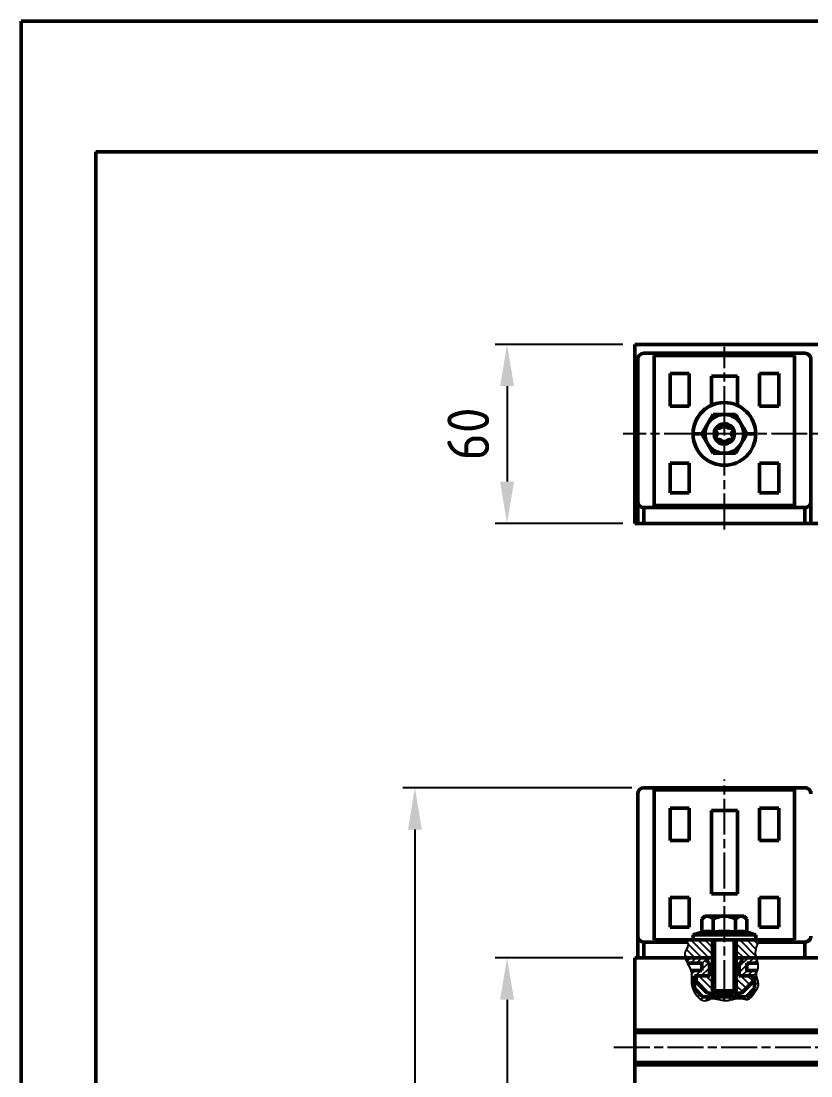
# Model space of a CAD drawing. Header units: millimetres. Extents: x 3537 to 7300, y -380 to 3324.
# Drawn here: x 3537.2 to 3801.9, y 1961.6 to 2314.9 of the extents above; entities that cross this region are included whole.
import ezdxf

# ---------------------------------------------------------------- set-up
doc = ezdxf.new("R2010")
doc.units = ezdxf.units.MM
doc.linetypes.add('AM_ISO08W050', pattern=[18, 12, -1.5, 3, -1.5])
doc.linetypes.add('AM_ISO08W050x2', pattern=[9, 6, -0.75, 1.5, -0.75])
for name, color, linetype, lineweight in [('AM_0', 7, 'Continuous', 50), ('AM_4', 3, 'Continuous', 25), ('AM_5', 3, 'Continuous', 25), ('AM_7', 4, 'AM_ISO08W050', 25), ('AM_8', 1, 'AM_ISO08W050x2', 25), ('MAIN-1', 7, 'Continuous', 50)]:
    doc.layers.add(name, color=color, linetype=linetype, lineweight=lineweight)
doc.styles.get("Standard").update_dxf_attribs({"font": 'geniso.shx'})
doc.dimstyles.new('AM_ISO$0', dxfattribs={"dimtxt": 3.5, "dimasz": 3.5, "dimexe": 1, "dimexo": 1, "dimgap": 1.5, "dimtad": 1, "dimdsep": 46, "dimtxsty": 'Standard', "dimcen": 0, "dimclrd": 256, "dimclre": 256, "dimclrt": 2, "dimadec": 0, "dimazin": 2, "dimtp": 0.1, "dimtm": 0.1, "dimtfac": 0.71, "dimtdec": 3, "dimtmove": 0, "dimatfit": 3, "dimfxl": 1, "dimlwd": -1, "dimlwe": -1, "dimarcsym": 1})
pattern_1 = [(135, (-1426.286, -89.7416), (-1.1674333, -1.1674333), [])]

# ---------------------------------------------------------------- blocks, each defined once
blk = doc.blocks.new('*U8')
at = {"layer": 'AM_0'}
blk.add_arc((0, -0.25), 0.5, 0, 180, dxfattribs=at)
blk = doc.blocks.new('*U9')
at = {"layer": 'AM_0', "color": 0, "linetype": 'ByBlock', "lineweight": -2, "transparency": 16777216}
for p, rotation in [((5194.46, 2209.15), 59.99999999999999), ((5199.92, 2209.15), 300.0000000000001), ((5194.46, 2206), 120), ((5199.92, 2206), 240), ((5197.19, 2204.43), 180)]:
    blk.add_blockref('*U8', p, dxfattribs=dict(at, rotation=rotation))
blk.add_blockref('*U8', (5197.19, 2210.73), dxfattribs=at)
blk = doc.blocks.new('*U10')
at = {"layer": 'AM_0'}
blk.add_arc((1.43, 0), 1.61, 140.8659, 219.134, dxfattribs=at)
blk = doc.blocks.new('*U11')
at = {"layer": 'AM_0', "color": 0, "linetype": 'ByBlock', "lineweight": -2, "transparency": 16777216}
for p, rotation in [((5194.61, 2207.58), 180), ((5195.9, 2209.81), 120), ((5198.48, 2209.81), 59.99999999999996), ((5195.9, 2205.34), 239.9999999999999), ((5198.48, 2205.34), 299.9999999999998)]:
    blk.add_blockref('*U10', p, dxfattribs=dict(at, rotation=rotation))
blk.add_blockref('*U10', (5199.77, 2207.58), dxfattribs=at)
blk = doc.blocks.new('*D25')
at = {"layer": 'AM_5', "linetype": 'ByBlock', "transparency": 16777216}
for p, q in [((3738.86, 2001.1), (3696.04, 2001.1)), ((3700.04, 1987.1), (3700.04, 1518.45)), ((3738.86, 1504.45), (3696.04, 1504.45))]:
    blk.add_line(p, q, dxfattribs=at)
at = {"layer": 'AM_5', "transparency": 16777216}
for points in [[(3697.71, 1987.1), (3702.38, 1987.1), (3700.04, 2001.1)], [(3697.71, 1518.45), (3702.38, 1518.45), (3700.04, 1504.45)]]:
    blk.add_solid(points, dxfattribs=at)
at = {"layer": 'Defpoints', "color": 0, "transparency": 16777216}
for p in [(3742.86, 2001.1), (3700.04, 1504.45), (3742.86, 1504.45)]:
    blk.add_point(p, dxfattribs=at)
at = {"layer": 'AM_5', "color": 2, "transparency": 16777216, "insert": (3687.04, 1752.77), "char_height": 14, "attachment_point": 5, "rotation": 90}
blk.add_mtext('496.65', dxfattribs=at)
blk = doc.blocks.new('*D26')
at = {"layer": 'AM_5', "linetype": 'ByBlock', "transparency": 16777216}
for p, q in [((3741.86, 2058.1), (3665.16, 2058.1)), ((3669.16, 2044.1), (3669.16, 1461.45)), ((3741.86, 1447.45), (3665.16, 1447.45))]:
    blk.add_line(p, q, dxfattribs=at)
at = {"layer": 'AM_5', "transparency": 16777216}
for points in [[(3666.83, 2044.1), (3671.5, 2044.1), (3669.16, 2058.1)], [(3666.83, 1461.45), (3671.5, 1461.45), (3669.16, 1447.45)]]:
    blk.add_solid(points, dxfattribs=at)
at = {"layer": 'Defpoints', "color": 0, "transparency": 16777216}
for p in [(3745.86, 2058.1), (3669.16, 1447.45), (3745.86, 1447.45)]:
    blk.add_point(p, dxfattribs=at)
at = {"layer": 'AM_5', "color": 2, "transparency": 16777216, "insert": (3656.16, 1752.77), "char_height": 14, "attachment_point": 5, "rotation": 90}
blk.add_mtext('610.65', dxfattribs=at)
blk = doc.blocks.new('*D32')
at = {"layer": 'AM_5', "linetype": 'ByBlock', "transparency": 16777216}
for p, q in [((3738.86, 2206.63), (3696.04, 2206.63)), ((3700.04, 2192.63), (3700.04, 2160.63)), ((3738.86, 2146.63), (3696.04, 2146.63))]:
    blk.add_line(p, q, dxfattribs=at)
at = {"layer": 'AM_5', "transparency": 16777216}
for points in [[(3697.71, 2192.63), (3702.38, 2192.63), (3700.04, 2206.63)], [(3697.71, 2160.63), (3702.38, 2160.63), (3700.04, 2146.63)]]:
    blk.add_solid(points, dxfattribs=at)
at = {"layer": 'Defpoints', "color": 0, "transparency": 16777216}
for p in [(3742.86, 2206.63), (3700.04, 2146.63), (3742.86, 2146.63)]:
    blk.add_point(p, dxfattribs=at)
at = {"layer": 'AM_5', "color": 2, "transparency": 16777216, "insert": (3687.04, 2176.63), "char_height": 14, "attachment_point": 5, "rotation": 90}
blk.add_mtext('60', dxfattribs=at)

msp = doc.modelspace()

# ---------------------------------------------------------------- hatches: boundary and pattern name
at = {"layer": 'AM_8'}
h = msp.add_hatch(dxfattribs=at)
h.set_pattern_fill('ANSI31', color=256, scale=0.52, angle=90)
h.set_pattern_definition(pattern_1)
edge = h.paths.add_edge_path()
edge.add_line((3768.86, 2007.097), (3762.36, 2007.097))
edge.add_line((3762.36, 2007.097), (3759.926, 2007.097))
edge.add_spline(control_points=[(3759.926, 2007.097), (3760.3, 2006.584), (3761.235, 2005.307), (3759.502, 2003.365), (3759.605, 2001.764), (3759.78, 2001.097)], knot_values=[0, 0, 0, 0, 1.7317572, 4.3162416, 6.3614599, 6.3614599, 6.3614599, 6.3614599], degree=3, periodic=0)
edge.add_line((3759.78, 2001.097), (3760.06, 2001.097))
edge.add_line((3760.06, 2001.097), (3768.86, 2001.097))
edge.add_line((3768.86, 2001.097), (3768.86, 2007.097))
edge = h.paths.add_edge_path()
edge.add_line((3776.86, 2007.097), (3776.86, 2001.097))
edge.add_line((3776.86, 2001.097), (3783.597, 2001.097))
edge.add_spline(control_points=[(3783.597, 2001.097), (3783.497, 2001.452), (3783.017, 2003.48), (3783.918, 2005.462), (3784.66, 2007.097)], knot_values=[52.7487375, 52.7487375, 52.7487375, 52.7487375, 53.8310999, 58.9328109, 58.9328109, 58.9328109, 58.9328109], degree=3, periodic=0)
edge.add_line((3784.66, 2007.097), (3776.86, 2007.097))
h = msp.add_hatch(dxfattribs=at)
h.set_pattern_fill('ANSI31', color=256, scale=0.43)
h.set_pattern_definition([(45, (-1426.286, -89.7416), (-0.96537753, 0.96537753), [])])
edge = h.paths.add_edge_path()
edge.add_line((3767.86, 1999.597), (3767.06, 1999.597))
edge.add_line((3767.06, 1999.597), (3767.06, 2001.097))
edge.add_line((3767.06, 2001.097), (3759.78, 2001.097))
edge.add_spline(control_points=[(3759.78, 2001.097), (3759.945, 2000.469), (3760.224, 1999.877), (3760.525, 1999.297)], knot_values=[6.3614599, 6.3614599, 6.3614599, 6.3614599, 8.2857546, 8.2857546, 8.2857546, 8.2857546], degree=3, periodic=0)
edge.add_line((3760.525, 1999.297), (3765.36, 1999.297))
edge.add_line((3765.36, 1999.297), (3765.36, 1996.897))
edge.add_line((3765.36, 1996.897), (3761.651, 1996.897))
edge.add_spline(control_points=[(3761.651, 1996.897), (3761.719, 1996.681), (3761.983, 1995.607), (3761.608, 1992.991), (3762.439, 1989.32), (3765.88, 1985.888), (3769.092, 1988.095), (3773.223, 1985.713), (3777.183, 1988.259), (3780.987, 1986.621), (3782.871, 1989.389), (3785.085, 1992.126), (3783.237, 1994.919), (3783.793, 1996.4), (3783.961, 1996.897)], knot_values=[10.9318546, 10.9318546, 10.9318546, 10.9318546, 11.6265722, 14.3341637, 18.5022974, 23.3423891, 24.8305864, 29.1785593, 35.3054135, 37.2532601, 40.1094147, 43.8583172, 46.9172054, 48.4592642, 48.4592642, 48.4592642, 48.4592642], degree=3, periodic=0)
edge.add_line((3783.961, 1996.897), (3780.36, 1996.897))
edge.add_line((3780.36, 1996.897), (3780.36, 1999.297))
edge.add_line((3780.36, 1999.297), (3784.114, 1999.297))
edge.add_spline(control_points=[(3784.114, 1999.297), (3783.98, 1999.895), (3783.766, 2000.497), (3783.597, 2001.097)], knot_values=[50.9222846, 50.9222846, 50.9222846, 50.9222846, 52.7487375, 52.7487375, 52.7487375, 52.7487375], degree=3, periodic=0)
edge.add_line((3783.597, 2001.097), (3778.66, 2001.097))
edge.add_line((3778.66, 2001.097), (3778.66, 1999.597))
edge.add_line((3778.66, 1999.597), (3777.86, 1999.597))
edge.add_line((3777.86, 1999.597), (3777.86, 1995.097))
edge.add_line((3777.86, 1995.097), (3782.36, 1995.097))
edge.add_line((3782.36, 1995.097), (3782.91, 1995.097))
edge.add_line((3782.91, 1995.097), (3782.91, 1990.897))
edge.add_line((3782.91, 1990.897), (3780.11, 1988.097))
edge.add_line((3780.11, 1988.097), (3765.61, 1988.097))
edge.add_line((3765.61, 1988.097), (3762.81, 1990.897))
edge.add_line((3762.81, 1990.897), (3762.81, 1995.097))
edge.add_line((3762.81, 1995.097), (3767.86, 1995.097))
edge.add_line((3767.86, 1995.097), (3767.86, 1999.597))
h = msp.add_hatch(dxfattribs=at)
h.set_pattern_fill('ANSI31', color=256, scale=0.52, angle=90)
h.set_pattern_definition(pattern_1)
h.paths.add_polyline_path([(3768.86, 1998.079), (3768.01, 1998.079), (3768.01, 1995.097), (3763.36, 1995.097), (3763.36, 1993.079), (3767.16, 1989.279), (3768.86, 1989.279), (3768.86, 1990.097)])
h.paths.add_polyline_path([(3776.86, 1990.097), (3776.043, 1989.279), (3776.86, 1989.279)])
h.paths.add_polyline_path([(3782.36, 1993.079), (3782.36, 1995.097), (3777.71, 1995.097), (3777.71, 1998.079), (3776.86, 1998.079), (3776.86, 1990.097), (3776.86, 1989.279), (3778.56, 1989.279)])

# ---------------------------------------------------------------- linework, layer by layer
at = {"layer": 'AM_0'}
for p, q in [((3537.196, 2314.913), (3537.196, 1264.913)), ((5022.196, 2314.913), (3537.196, 2314.913)), ((4997.196, 2271.163), (3562.196, 2271.163)), ((3562.196, 2271.163), (3562.196, 1308.663)), ((3742.86, 2206.631), (4117.86, 2206.631)), ((3742.86, 2206.631), (3742.86, 2146.631)), ((3742.86, 2146.631), (4117.86, 2146.631)), ((3745.86, 2058.097), (3745.86, 2058.097)), ((3799.86, 2058.097), (3745.86, 2058.097)), ((3745.86, 2058.097), (3799.86, 2058.097)), ((3749.36, 2057.397), (3796.36, 2057.397)), ((3749.36, 2007.097), (3749.36, 2057.397)), ((3749.36, 2007.097), (3749.36, 2057.397)), ((3796.36, 2007.097), (3796.36, 2057.397)), ((3796.36, 2057.397), (3796.36, 2007.097)), ((3799.86, 2058.097), (3799.86, 2058.097)), ((3743.86, 2056.097), (3743.86, 2056.097)), ((3743.86, 2001.097), (3743.86, 2056.097)), ((3743.86, 2056.097), (3743.86, 2008.397)), ((3754.66, 2051.297), (3761.06, 2051.297)), ((3754.66, 2051.297), (3761.06, 2051.297)), ((3754.66, 2040.397), (3754.66, 2051.297)), ((3754.66, 2051.297), (3754.66, 2051.297)), ((3761.06, 2040.397), (3761.06, 2051.297)), ((3761.06, 2051.297), (3761.06, 2051.297)), ((3768.51, 2050.447), (3777.21, 2050.447)), ((3768.51, 2050.447), (3777.21, 2050.447)), ((3768.51, 2022.597), (3768.51, 2050.447)), ((3768.51, 2050.447), (3768.51, 2050.447)), ((3777.21, 2022.597), (3777.21, 2050.447)), ((3777.21, 2050.447), (3777.21, 2050.447)), ((3784.66, 2051.297), (3791.06, 2051.297)), ((3784.66, 2051.297), (3784.66, 2051.297)), ((3784.66, 2040.397), (3784.66, 2051.297)), ((3784.66, 2051.297), (3791.06, 2051.297)), ((3791.06, 2051.297), (3791.06, 2051.297)), ((3791.06, 2040.397), (3791.06, 2051.297)), ((3754.66, 2040.397), (3761.06, 2040.397)), ((3784.66, 2040.397), (3791.06, 2040.397)), ((3754.66, 2021.297), (3761.06, 2021.297)), ((3754.66, 2021.297), (3761.06, 2021.297)), ((3754.66, 2011.397), (3754.66, 2021.297)), ((3754.66, 2021.297), (3754.66, 2021.297)), ((3761.06, 2011.397), (3761.06, 2021.297)), ((3761.06, 2021.297), (3761.06, 2021.297)), ((3768.51, 2022.597), (3777.21, 2022.597)), ((3784.66, 2021.297), (3791.06, 2021.297)), ((3784.66, 2021.297), (3784.66, 2021.297)), ((3784.66, 2011.397), (3784.66, 2021.297)), ((3784.66, 2021.297), (3791.06, 2021.297)), ((3791.06, 2021.297), (3791.06, 2021.297)), ((3791.06, 2011.397), (3791.06, 2021.297)), ((3754.66, 2011.397), (3761.06, 2011.397)), ((3784.66, 2011.397), (3791.06, 2011.397)), ((3743.86, 2008.397), (3743.86, 2001.097)), ((3749.36, 2007.097), (3796.36, 2007.097)), ((3749.36, 2007.097), (3796.36, 2007.097)), ((3749.36, 2007.097), (3749.36, 2007.097)), ((3754.66, 2007.097), (3761.06, 2007.097)), ((3754.66, 2007.097), (3761.06, 2007.097)), ((3754.66, 2007.097), (3754.66, 2007.097)), ((3754.66, 2007.097), (3761.06, 2007.097)), ((3754.66, 2007.097), (3761.06, 2007.097)), ((3754.66, 2007.097), (3754.66, 2007.097)), ((3761.06, 2007.097), (3761.06, 2007.097)), ((3761.06, 2007.097), (3761.06, 2007.097)), ((3768.51, 2007.097), (3777.21, 2007.097)), ((3768.51, 2007.097), (3777.21, 2007.097)), ((3768.51, 2007.097), (3768.51, 2007.097)), ((3768.86, 1990.097), (3768.86, 2007.097)), ((3776.86, 2007.097), (3776.86, 1990.097)), ((3777.21, 2007.097), (3777.21, 2007.097)), ((3784.66, 2007.097), (3791.06, 2007.097)), ((3784.66, 2007.097), (3784.66, 2007.097)), ((3784.66, 2007.097), (3784.66, 2007.097)), ((3784.66, 2007.097), (3791.06, 2007.097)), ((3784.66, 2007.097), (3791.06, 2007.097)), ((3784.66, 2007.097), (3791.06, 2007.097)), ((3791.06, 2007.097), (3791.06, 2007.097)), ((3791.06, 2007.097), (3791.06, 2007.097)), ((3796.36, 2007.097), (3796.36, 2007.097)), ((3745.86, 2006.397), (3760.405, 2006.397)), ((3745.86, 2006.397), (3745.86, 2001.097)), ((3784.345, 2006.397), (3799.86, 2006.397)), ((3799.86, 2001.097), (3799.86, 2006.397)), ((3742.86, 2001.097), (3768.86, 2001.097)), ((3742.86, 2001.097), (3742.86, 1941.097)), ((3742.86, 2001.097), (3742.86, 2001.097)), ((3742.86, 2001.097), (3768.86, 2001.097)), ((3742.86, 2001.097), (3744.86, 2001.097)), ((3745.86, 2001.097), (3768.86, 2001.097)), ((3753.66, 2001.097), (3760.06, 2001.097)), ((3753.66, 2001.097), (3760.06, 2001.097)), ((3753.66, 2001.097), (3753.66, 2001.097)), ((3753.66, 2001.097), (3760.06, 2001.097)), ((3753.66, 2001.097), (3753.66, 2001.097)), ((3760.06, 2001.097), (3760.06, 2001.097)), ((3760.06, 2001.097), (3760.06, 2001.097)), ((3767.06, 1999.597), (3767.06, 2001.097)), ((3767.51, 2001.097), (3768.86, 2001.097)), ((3767.51, 2001.097), (3768.86, 2001.097)), ((3767.51, 2001.097), (3767.51, 2001.097)), ((3776.86, 2001.097), (3799.86, 2001.097)), ((3776.86, 2001.097), (3800.86, 2001.097)), ((3776.86, 2001.097), (4117.86, 2001.097)), ((3778.66, 2001.097), (3778.66, 1999.597)), ((3783.66, 2001.097), (3790.06, 2001.097)), ((3783.66, 2001.097), (3790.06, 2001.097)), ((3783.66, 2001.097), (3783.66, 2001.097)), ((3783.66, 2001.097), (3790.06, 2001.097)), ((3783.66, 2001.097), (3783.66, 2001.097)), ((3790.06, 2001.097), (3790.06, 2001.097)), ((3790.06, 2001.097), (3790.06, 2001.097)), ((3798.86, 2001.097), (3800.86, 2001.097)), ((3800.86, 2001.097), (3800.86, 2001.097)), ((3765.36, 1999.297), (3760.525, 1999.297)), ((3761.651, 1996.897), (3765.36, 1996.897)), ((3765.36, 1996.897), (3765.36, 1999.297)), ((3767.86, 1999.597), (3767.06, 1999.597)), ((3767.86, 1995.097), (3767.86, 1999.597)), ((3768.01, 1995.097), (3768.01, 1998.079)), ((3768.01, 1998.079), (3768.86, 1998.079)), ((3776.86, 1998.079), (3777.71, 1998.079)), ((3777.71, 1995.097), (3777.71, 1998.079)), ((3778.66, 1999.597), (3777.86, 1999.597)), ((3777.86, 1999.597), (3777.86, 1995.097)), ((3784.114, 1999.297), (3780.36, 1999.297)), ((3780.36, 1999.297), (3780.36, 1996.897)), ((3780.36, 1996.897), (3783.961, 1996.897)), ((3762.81, 1990.897), (3762.81, 1995.097)), ((3762.81, 1995.097), (3767.86, 1995.097)), ((3768.01, 1995.097), (3763.36, 1995.097)), ((3763.36, 1995.097), (3763.36, 1993.079)), ((3763.36, 1993.079), (3767.16, 1989.279)), ((3782.36, 1995.097), (3777.71, 1995.097)), ((3777.86, 1995.097), (3782.91, 1995.097)), ((3778.56, 1989.279), (3782.36, 1993.079)), ((3782.36, 1993.079), (3782.36, 1995.097)), ((3782.91, 1995.097), (3782.91, 1990.897)), ((3765.61, 1988.097), (3762.81, 1990.897)), ((3768.86, 1990.097), (3769.86, 1989.097)), ((3768.86, 1990.097), (3776.86, 1990.097)), ((3776.86, 1990.097), (3775.86, 1989.097)), ((3782.91, 1990.897), (3780.11, 1988.097)), ((3780.11, 1988.097), (3765.61, 1988.097)), ((3767.16, 1989.279), (3767.16, 1989.279)), ((3767.16, 1989.279), (3769.678, 1989.279)), ((3775.86, 1989.097), (3769.86, 1989.097)), ((3776.043, 1989.279), (3778.56, 1989.279)), ((3778.56, 1989.279), (3778.56, 1989.279)), ((3742.86, 1976.897), (4117.86, 1976.897)), ((3742.86, 1976.097), (4117.86, 1976.097)), ((3742.86, 1966.097), (4117.86, 1966.097)), ((3742.86, 1965.297), (4117.86, 1965.297))]:
    msp.add_line(p, q, dxfattribs=at)
for centre, start, end in [((3745.86, 2056.097), 90.00002, 180), ((3799.86, 2056.097), 0.00002, 90.00002)]:
    msp.add_arc(centre, 2, start, end, dxfattribs=at)
for centre, start_param, end_param in [((3745.86, 2056.097), -1.5707963, 0), ((3799.86, 2056.097), -3.1415927, -1.5707963), ((3745.86, 2008.397), 0, 1.5707963), ((3799.86, 2008.397), 1.5707963, 3.1415927)]:
    msp.add_ellipse(centre, major_axis=(-2, 0), ratio=1, start_param=start_param, end_param=end_param, dxfattribs=at)
at = {"layer": 'AM_4'}
for p, q in [((3769.86, 1989.097), (3769.86, 2007.097)), ((3775.86, 2007.097), (3775.86, 1989.097)), ((3768.86, 1990.097), (3768.86, 1989.279)), ((3776.86, 1990.097), (3776.86, 1989.279))]:
    msp.add_line(p, q, dxfattribs=at)
msp.add_spline([(3759.926, 2007.097), (3760.711, 2005.553), (3759.78, 2003.142), (3759.78, 2001.097), (3761.809, 1996.238), (3761.809, 1993.53), (3762.887, 1989.504), (3766.879, 1986.767), (3768.249, 1987.35), (3772.561, 1986.797), (3778.651, 1987.466), (3780.57, 1987.131), (3782.685, 1989.05), (3784.313, 1992.427), (3783.597, 1995.401), (3784.203, 1997.787), (3783.371, 2002.161), (3784.66, 2007.097)], degree=3, dxfattribs=at)
at = {"layer": 'AM_7'}
for p, q in [((3772.86, 2144.641), (3772.86, 2205.76)), ((4124.635, 2176.631), (3738.991, 2176.631)), ((3772.86, 1988.384), (3772.86, 2060.869)), ((4125.835, 1971.097), (3735.214, 1971.097))]:
    msp.add_line(p, q, dxfattribs=at)
at = {"layer": 'MAIN-1'}
for p, q in [((3742.86, 2201.631), (3742.86, 2201.631)), ((3742.86, 2146.631), (3742.86, 2201.631)), ((3743.86, 2201.631), (3743.86, 2153.931)), ((3745.86, 2203.631), (3745.86, 2203.631)), ((3799.86, 2203.631), (3745.86, 2203.631)), ((3745.86, 2203.631), (3799.86, 2203.631)), ((3749.36, 2202.931), (3796.36, 2202.931)), ((3749.36, 2152.631), (3749.36, 2202.931)), ((3749.36, 2152.631), (3749.36, 2202.931)), ((3796.36, 2152.631), (3796.36, 2202.931)), ((3796.36, 2202.931), (3796.36, 2152.631)), ((3799.86, 2203.631), (3799.86, 2203.631)), ((3801.86, 2146.631), (3801.86, 2201.631)), ((3801.86, 2153.931), (3801.86, 2201.631)), ((3801.86, 2201.631), (3801.86, 2201.631)), ((3754.66, 2196.831), (3761.06, 2196.831)), ((3754.66, 2196.831), (3761.06, 2196.831)), ((3754.66, 2185.931), (3754.66, 2196.831)), ((3754.66, 2196.831), (3754.66, 2196.831)), ((3761.06, 2185.931), (3761.06, 2196.831)), ((3761.06, 2196.831), (3761.06, 2196.831)), ((3768.51, 2195.981), (3777.21, 2195.981)), ((3768.51, 2195.981), (3777.21, 2195.981)), ((3768.51, 2186.188), (3768.51, 2195.981)), ((3768.51, 2195.981), (3768.51, 2195.981)), ((3777.21, 2186.188), (3777.21, 2195.981)), ((3777.21, 2195.981), (3777.21, 2195.981)), ((3784.66, 2196.831), (3791.06, 2196.831)), ((3784.66, 2196.831), (3784.66, 2196.831)), ((3784.66, 2185.931), (3784.66, 2196.831)), ((3784.66, 2196.831), (3791.06, 2196.831)), ((3791.06, 2196.831), (3791.06, 2196.831)), ((3791.06, 2185.931), (3791.06, 2196.831)), ((3754.66, 2185.931), (3761.06, 2185.931)), ((3772.86, 2187.131), (3772.86, 2187.131)), ((3784.66, 2185.931), (3791.06, 2185.931)), ((3769.108, 2183.131), (3765.355, 2176.631)), ((3767.366, 2180.114), (3767.669, 2180.64)), ((3767.669, 2180.64), (3767.967, 2181.156)), ((3767.967, 2181.156), (3768.26, 2181.663)), ((3768.26, 2181.663), (3768.549, 2182.163)), ((3768.549, 2182.163), (3768.831, 2182.653)), ((3768.831, 2182.653), (3769.108, 2183.131)), ((3776.613, 2183.131), (3769.108, 2183.131)), ((3769.108, 2183.131), (3769.108, 2183.131)), ((3769.108, 2183.131), (3769.658, 2183.131)), ((3769.658, 2183.131), (3770.223, 2183.131)), ((3770.223, 2183.131), (3770.801, 2183.131)), ((3770.801, 2183.131), (3771.387, 2183.131)), ((3771.387, 2183.131), (3771.984, 2183.131)), ((3771.984, 2183.131), (3772.592, 2183.131)), ((3772.592, 2183.131), (3773.129, 2183.131)), ((3773.129, 2183.131), (3773.735, 2183.131)), ((3773.735, 2183.131), (3774.332, 2183.131)), ((3774.332, 2183.131), (3774.921, 2183.131)), ((3774.921, 2183.131), (3775.501, 2183.131)), ((3775.501, 2183.131), (3776.065, 2183.131)), ((3776.065, 2183.131), (3776.613, 2183.131)), ((3780.366, 2176.631), (3776.613, 2183.131)), ((3776.613, 2183.131), (3776.613, 2183.131)), ((3776.613, 2183.131), (3776.889, 2182.654)), ((3776.889, 2182.654), (3777.169, 2182.168)), ((3777.169, 2182.168), (3777.456, 2181.672)), ((3777.456, 2181.672), (3777.749, 2181.164)), ((3777.749, 2181.164), (3778.05, 2180.643)), ((3778.05, 2180.643), (3778.355, 2180.114)), ((3765.355, 2176.631), (3765.63, 2177.108)), ((3765.63, 2177.108), (3765.911, 2177.594)), ((3765.911, 2177.594), (3766.197, 2178.09)), ((3766.197, 2178.09), (3766.49, 2178.598)), ((3766.49, 2178.598), (3766.791, 2179.119)), ((3766.791, 2179.119), (3767.097, 2179.648)), ((3767.097, 2179.648), (3767.366, 2180.114)), ((3772.86, 2180.031), (3772.86, 2180.031)), ((3778.355, 2180.114), (3778.624, 2179.648)), ((3778.624, 2179.648), (3778.928, 2179.122)), ((3778.928, 2179.122), (3779.226, 2178.606)), ((3779.226, 2178.606), (3779.519, 2178.099)), ((3779.519, 2178.099), (3779.807, 2177.599)), ((3779.807, 2177.599), (3780.09, 2177.11)), ((3780.09, 2177.11), (3780.366, 2176.631)), ((3765.355, 2176.631), (3762.36, 2176.631)), ((3765.355, 2176.631), (3769.108, 2170.131)), ((3765.355, 2176.631), (3765.355, 2176.631)), ((3765.631, 2176.153), (3765.355, 2176.631)), ((3765.914, 2175.663), (3765.631, 2176.153)), ((3766.202, 2175.163), (3765.914, 2175.663)), ((3766.495, 2174.656), (3766.202, 2175.163)), ((3766.793, 2174.14), (3766.495, 2174.656)), ((3767.097, 2173.614), (3766.793, 2174.14)), ((3767.366, 2173.148), (3767.097, 2173.614)), ((3767.671, 2172.619), (3767.366, 2173.148)), ((3772.86, 2173.231), (3772.86, 2173.231)), ((3776.613, 2170.131), (3780.366, 2176.631)), ((3778.355, 2173.148), (3778.052, 2172.622)), ((3778.624, 2173.614), (3778.355, 2173.148)), ((3778.93, 2174.143), (3778.624, 2173.614)), ((3779.231, 2174.664), (3778.93, 2174.143)), ((3779.524, 2175.172), (3779.231, 2174.664)), ((3779.81, 2175.668), (3779.524, 2175.172)), ((3780.091, 2176.154), (3779.81, 2175.668)), ((3780.366, 2176.631), (3780.091, 2176.154)), ((3780.366, 2176.631), (3783.36, 2176.631)), ((3780.366, 2176.631), (3780.366, 2176.631)), ((3767.972, 2172.098), (3767.671, 2172.619)), ((3768.265, 2171.59), (3767.972, 2172.098)), ((3768.552, 2171.094), (3768.265, 2171.59)), ((3768.832, 2170.608), (3768.552, 2171.094)), ((3769.108, 2170.131), (3768.832, 2170.608)), ((3769.108, 2170.131), (3776.613, 2170.131)), ((3769.108, 2170.131), (3769.108, 2170.131)), ((3769.658, 2170.131), (3769.108, 2170.131)), ((3770.223, 2170.131), (3769.658, 2170.131)), ((3770.801, 2170.131), (3770.223, 2170.131)), ((3771.387, 2170.131), (3770.801, 2170.131)), ((3771.984, 2170.131), (3771.387, 2170.131)), ((3772.592, 2170.131), (3771.984, 2170.131)), ((3773.129, 2170.131), (3772.592, 2170.131)), ((3773.735, 2170.131), (3773.129, 2170.131)), ((3774.332, 2170.131), (3773.735, 2170.131)), ((3774.921, 2170.131), (3774.332, 2170.131)), ((3775.501, 2170.131), (3774.921, 2170.131)), ((3776.065, 2170.131), (3775.501, 2170.131)), ((3776.613, 2170.131), (3776.065, 2170.131)), ((3776.89, 2170.61), (3776.613, 2170.131)), ((3776.613, 2170.131), (3776.613, 2170.131)), ((3777.172, 2171.099), (3776.89, 2170.61)), ((3777.461, 2171.599), (3777.172, 2171.099)), ((3777.754, 2172.106), (3777.461, 2171.599)), ((3778.052, 2172.622), (3777.754, 2172.106)), ((3754.66, 2166.831), (3761.06, 2166.831)), ((3754.66, 2166.831), (3761.06, 2166.831)), ((3754.66, 2156.931), (3754.66, 2166.831)), ((3754.66, 2166.831), (3754.66, 2166.831)), ((3761.06, 2156.931), (3761.06, 2166.831)), ((3761.06, 2166.831), (3761.06, 2166.831)), ((3772.86, 2166.131), (3772.86, 2166.131)), ((3784.66, 2166.831), (3791.06, 2166.831)), ((3784.66, 2166.831), (3784.66, 2166.831)), ((3784.66, 2156.931), (3784.66, 2166.831)), ((3784.66, 2166.831), (3791.06, 2166.831)), ((3791.06, 2166.831), (3791.06, 2166.831)), ((3791.06, 2156.931), (3791.06, 2166.831)), ((3754.66, 2156.931), (3761.06, 2156.931)), ((3784.66, 2156.931), (3791.06, 2156.931)), ((3743.86, 2153.931), (3743.86, 2146.631)), ((3745.86, 2151.931), (3799.86, 2151.931)), ((3745.86, 2151.931), (3745.86, 2146.631)), ((3749.36, 2152.631), (3796.36, 2152.631)), ((3749.36, 2152.631), (3796.36, 2152.631)), ((3749.36, 2152.631), (3749.36, 2152.631)), ((3754.66, 2152.631), (3761.06, 2152.631)), ((3754.66, 2152.631), (3761.06, 2152.631)), ((3754.66, 2152.631), (3754.66, 2152.631)), ((3754.66, 2152.631), (3761.06, 2152.631)), ((3754.66, 2152.631), (3761.06, 2152.631)), ((3754.66, 2152.631), (3754.66, 2152.631)), ((3761.06, 2152.631), (3761.06, 2152.631)), ((3761.06, 2152.631), (3761.06, 2152.631)), ((3768.51, 2152.631), (3777.21, 2152.631)), ((3768.51, 2152.631), (3777.21, 2152.631)), ((3768.51, 2152.631), (3768.51, 2152.631)), ((3777.21, 2152.631), (3777.21, 2152.631)), ((3784.66, 2152.631), (3791.06, 2152.631)), ((3784.66, 2152.631), (3784.66, 2152.631)), ((3784.66, 2152.631), (3784.66, 2152.631)), ((3784.66, 2152.631), (3791.06, 2152.631)), ((3784.66, 2152.631), (3791.06, 2152.631)), ((3784.66, 2152.631), (3791.06, 2152.631)), ((3791.06, 2152.631), (3791.06, 2152.631)), ((3791.06, 2152.631), (3791.06, 2152.631)), ((3796.36, 2152.631), (3796.36, 2152.631)), ((3799.86, 2146.631), (3799.86, 2151.931)), ((3801.86, 2146.631), (3801.86, 2153.931)), ((3742.86, 2146.631), (3742.86, 2146.631)), ((3742.86, 2146.631), (3800.86, 2146.631)), ((3743.86, 2146.631), (3745.86, 2146.631)), ((3745.86, 2146.631), (3799.86, 2146.631)), ((3753.66, 2146.631), (3760.06, 2146.631)), ((3753.66, 2146.631), (3760.06, 2146.631)), ((3753.66, 2146.631), (3753.66, 2146.631)), ((3753.66, 2146.631), (3760.06, 2146.631)), ((3753.66, 2146.631), (3753.66, 2146.631)), ((3760.06, 2146.631), (3760.06, 2146.631)), ((3760.06, 2146.631), (3760.06, 2146.631)), ((3767.51, 2146.631), (3776.21, 2146.631)), ((3767.51, 2146.631), (3776.21, 2146.631)), ((3767.51, 2146.631), (3767.51, 2146.631)), ((3776.21, 2146.631), (3776.21, 2146.631)), ((3783.66, 2146.631), (3790.06, 2146.631)), ((3783.66, 2146.631), (3790.06, 2146.631)), ((3783.66, 2146.631), (3783.66, 2146.631)), ((3783.66, 2146.631), (3790.06, 2146.631)), ((3783.66, 2146.631), (3783.66, 2146.631)), ((3790.06, 2146.631), (3790.06, 2146.631)), ((3790.06, 2146.631), (3790.06, 2146.631)), ((3799.86, 2146.631), (3801.86, 2146.631)), ((3800.86, 2146.631), (3800.86, 2146.631)), ((3766.355, 2015.097), (3765.355, 2014.097)), ((3765.631, 2014.357), (3765.355, 2014.097)), ((3765.355, 2014.097), (3765.63, 2014.356)), ((3765.63, 2014.356), (3765.911, 2014.586)), ((3765.914, 2014.588), (3765.631, 2014.357)), ((3765.911, 2014.586), (3766.197, 2014.781)), ((3766.202, 2014.784), (3765.914, 2014.588)), ((3766.197, 2014.781), (3766.49, 2014.935)), ((3766.495, 2014.937), (3766.202, 2014.784)), ((3767.097, 2015.097), (3766.355, 2015.097)), ((3766.355, 2015.097), (3767.097, 2015.097)), ((3766.49, 2014.935), (3766.791, 2015.043)), ((3766.793, 2015.043), (3766.495, 2014.937)), ((3766.791, 2015.043), (3767.097, 2015.097)), ((3767.097, 2015.097), (3766.793, 2015.043)), ((3767.097, 2015.097), (3767.366, 2015.097)), ((3767.366, 2015.097), (3767.097, 2015.097)), ((3767.366, 2015.097), (3767.669, 2015.043)), ((3767.671, 2015.043), (3767.366, 2015.097)), ((3767.366, 2015.097), (3772.592, 2015.097)), ((3772.592, 2015.097), (3767.366, 2015.097)), ((3767.669, 2015.043), (3767.967, 2014.937)), ((3767.972, 2014.935), (3767.671, 2015.043)), ((3767.967, 2014.937), (3768.26, 2014.784)), ((3768.265, 2014.781), (3767.972, 2014.935)), ((3768.26, 2014.784), (3768.549, 2014.588)), ((3768.552, 2014.586), (3768.265, 2014.781)), ((3768.549, 2014.588), (3768.831, 2014.357)), ((3768.832, 2014.356), (3768.552, 2014.586)), ((3768.831, 2014.357), (3769.108, 2014.097)), ((3769.108, 2014.097), (3768.832, 2014.356)), ((3769.108, 2014.097), (3769.658, 2014.356)), ((3769.658, 2014.356), (3769.108, 2014.097)), ((3772.86, 2015.097), (3769.46, 2015.097)), ((3769.658, 2014.356), (3770.223, 2014.588)), ((3770.223, 2014.588), (3769.658, 2014.356)), ((3770.223, 2014.588), (3770.801, 2014.784)), ((3770.801, 2014.784), (3770.223, 2014.588)), ((3770.801, 2014.784), (3771.387, 2014.937)), ((3771.387, 2014.937), (3770.801, 2014.784)), ((3771.387, 2014.937), (3771.984, 2015.043)), ((3771.984, 2015.043), (3771.387, 2014.937)), ((3771.984, 2015.043), (3772.592, 2015.097)), ((3772.592, 2015.097), (3771.984, 2015.043)), ((3772.592, 2015.097), (3773.129, 2015.097)), ((3773.129, 2015.097), (3772.592, 2015.097)), ((3776.26, 2015.097), (3772.86, 2015.097)), ((3773.129, 2015.097), (3773.735, 2015.044)), ((3773.735, 2015.043), (3773.129, 2015.097)), ((3773.129, 2015.097), (3778.355, 2015.097)), ((3773.129, 2015.097), (3778.355, 2015.097)), ((3773.735, 2015.044), (3774.332, 2014.938)), ((3774.332, 2014.938), (3773.735, 2015.043)), ((3774.332, 2014.938), (3774.921, 2014.784)), ((3774.921, 2014.784), (3774.332, 2014.938)), ((3774.921, 2014.784), (3775.501, 2014.586)), ((3775.501, 2014.586), (3774.921, 2014.784)), ((3775.501, 2014.586), (3776.065, 2014.355)), ((3776.065, 2014.355), (3775.501, 2014.586)), ((3776.065, 2014.355), (3776.613, 2014.097)), ((3776.613, 2014.097), (3776.065, 2014.355)), ((3776.89, 2014.357), (3776.613, 2014.097)), ((3776.613, 2014.097), (3776.889, 2014.356)), ((3776.889, 2014.356), (3777.169, 2014.586)), ((3777.172, 2014.588), (3776.89, 2014.357)), ((3777.169, 2014.586), (3777.456, 2014.781)), ((3777.461, 2014.784), (3777.172, 2014.588)), ((3777.456, 2014.781), (3777.749, 2014.935)), ((3777.754, 2014.937), (3777.461, 2014.784)), ((3777.749, 2014.935), (3778.05, 2015.043)), ((3778.052, 2015.043), (3777.754, 2014.937)), ((3778.05, 2015.043), (3778.355, 2015.097)), ((3778.355, 2015.097), (3778.052, 2015.043)), ((3778.355, 2015.097), (3778.624, 2015.097)), ((3778.624, 2015.097), (3778.355, 2015.097)), ((3778.624, 2015.097), (3778.928, 2015.043)), ((3778.93, 2015.043), (3778.624, 2015.097)), ((3778.624, 2015.097), (3779.366, 2015.097)), ((3779.366, 2015.097), (3778.624, 2015.097)), ((3778.928, 2015.043), (3779.226, 2014.938)), ((3779.231, 2014.935), (3778.93, 2015.043)), ((3779.226, 2014.938), (3779.519, 2014.784)), ((3779.524, 2014.781), (3779.231, 2014.935)), ((3780.366, 2014.097), (3779.366, 2015.097)), ((3779.519, 2014.784), (3779.807, 2014.588)), ((3779.81, 2014.586), (3779.524, 2014.781)), ((3779.807, 2014.588), (3780.09, 2014.357)), ((3780.091, 2014.356), (3779.81, 2014.586)), ((3780.09, 2014.357), (3780.366, 2014.097)), ((3780.366, 2014.097), (3780.091, 2014.356)), ((3765.355, 2014.097), (3765.355, 2009.74)), ((3769.108, 2014.097), (3769.108, 2009.74)), ((3769.108, 2014.097), (3769.108, 2009.74)), ((3776.613, 2014.097), (3776.613, 2009.74)), ((3776.613, 2014.097), (3776.613, 2009.74)), ((3780.366, 2014.097), (3780.366, 2009.74)), ((3772.86, 2008.797), (3762.36, 2008.797)), ((3762.36, 2008.797), (3772.86, 2008.797)), ((3762.36, 2007.097), (3762.36, 2008.797)), ((3772.86, 2007.097), (3762.36, 2007.097)), ((3762.36, 2007.097), (3772.86, 2007.097)), ((3772.86, 2007.097), (3769.46, 2007.097)), ((3783.36, 2008.797), (3772.86, 2008.797)), ((3772.86, 2008.797), (3783.36, 2008.797)), ((3776.26, 2007.097), (3772.86, 2007.097)), ((3772.86, 2007.097), (3783.36, 2007.097)), ((3783.36, 2007.097), (3772.86, 2007.097)), ((3783.36, 2007.097), (3783.36, 2008.797))]:
    msp.add_line(p, q, dxfattribs=at)
for centre, radius, start, end in [((3745.86, 2201.631), 2, 90.00002, 180), ((3799.86, 2201.631), 2, 0.00002, 90.00002), ((3772.86, 2176.631), 10.5, 89.99998, 270.00002), ((3772.86, 2176.631), 10.5, 89.99998, 179.99998), ((3772.86, 2176.631), 10.5, 0, 89.99998), ((3772.86, 2176.631), 10.5, 270.00002, 89.99998), ((3772.86, 2176.631), 6.506, 92.36761, 147.63237), ((3772.86, 2176.631), 6.506, 32.36759, 87.63241), ((3772.86, 2176.631), 6.506, 152.36758, 207.63242), ((3772.86, 2176.631), 3.4, 89.99998, 270.00002), ((3772.86, 2176.631), 3.4, 89.99998, 270.00002), ((3772.86, 2176.631), 3.4, 270.00002, 89.99998), ((3772.86, 2176.631), 3.4, 270.00002, 89.99998), ((3772.86, 2176.631), 6.506, 332.36762, 27.63238), ((3772.86, 2176.631), 10.5, 179.99998, 270.00002), ((3772.86, 2176.631), 6.506, 212.36763, 267.63239), ((3772.86, 2176.631), 10.5, 270.00002, 0), ((3772.86, 2176.631), 6.506, 272.36759, 327.63241), ((3772.86, 1980.694), 30, 104.48848, 110.48729), ((3772.86, 1980.694), 29.287, 82.6381, 97.36192), ((3772.86, 1980.694), 29.287, 82.6381, 97.36192), ((3772.86, 1980.694), 30, 69.51267, 75.51154)]:
    msp.add_arc(centre, radius, start, end, dxfattribs=at)
for centre, major_axis, ratio, start_param, end_param in [((3745.86, 2201.631), (-2, 0), 1, -1.5707963, 0), ((3799.86, 2201.631), (-2, 0), 1, -3.1415927, -1.5707963), ((3745.86, 2153.931), (-2, 0), 1, 0, 1.5707963), ((3799.86, 2153.931), (-2, 0), 1, 1.5707963, 3.1415927), ((3767.231, 1980.694), (0, -29.287), 0.5, 3.013103, 3.2700823), ((3767.231, 1980.694), (0, -29.287), 0.5, 3.013103, 3.2700823), ((3778.49, 1980.694), (0, 29.287), 0.5, -0.1284896, 0.1284896), ((3778.49, 1980.694), (0, 29.287), 0.5, -0.1284896, 0.1284896)]:
    msp.add_ellipse(centre, major_axis=major_axis, ratio=ratio, start_param=start_param, end_param=end_param, dxfattribs=at)

# ---------------------------------------------------------------- block references
at = {"layer": 'AM_0'}
for name in ['*U9', '*U11']:
    msp.add_blockref(name, (-1424.328, -30.948), dxfattribs=at)

# ---------------------------------------------------------------- dimensions: what is measured, and where the dimension line sits
at = {"layer": 'AM_5'}
for base, p1, p2, picture, middle in [((3700.045, 2146.631), (3742.86, 2206.631), (3742.86, 2146.631), '*D32', (3687.045, 2176.631)), ((3700.045, 1504.447), (3742.86, 2001.097), (3742.86, 1504.447), '*D25', (3687.045, 1752.772))]:
    dim = msp.add_linear_dim(base=base, p1=p1, p2=p2, angle=90, dimstyle='AM_ISO$0', override={"dimscale": 4, "dimpost": ''}, dxfattribs=at)
    dim.commit()
    dim.dimension.update_dxf_attribs({"geometry": picture, "text_midpoint": middle})
dim = msp.add_aligned_dim(p1=(3745.86, 2058.097), p2=(3745.86, 1447.447), distance=-76.698, dimstyle='AM_ISO$0', override={"dimscale": 4, "dimpost": ''}, dxfattribs=at)
dim.commit()
dim.dimension.update_dxf_attribs({"geometry": '*D26', "text_midpoint": (3656.162, 1752.772)})

doc.saveas('drawing.dxf')
